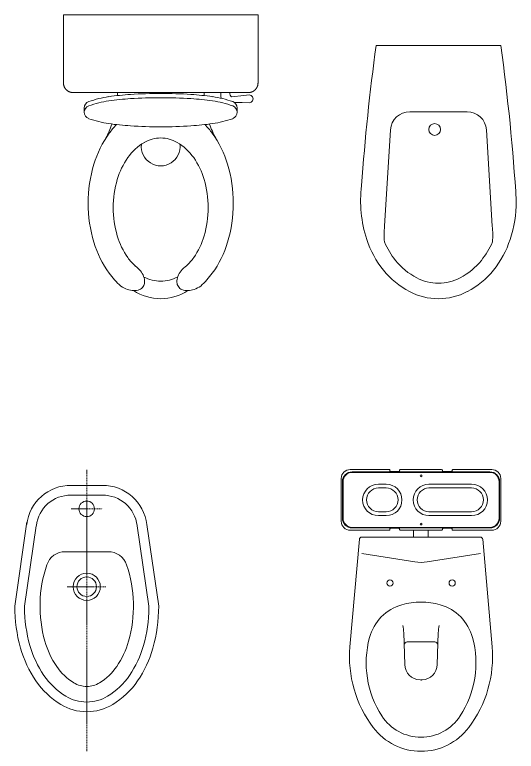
# Model space of a CAD drawing. Header units: centimetres. Extents: x 13148 to 13661, y 4640 to 5371.
# Drawn here: x 13507.2 to 13636.1, y 5181.7 to 5370.9 of the extents above; entities that cross this region are included whole.
import ezdxf

# ---------------------------------------------------------------- set-up
doc = ezdxf.new("R2010")
doc.units = ezdxf.units.CM
doc.header["$LTSCALE"] = 2.54
doc.linetypes.add('STYLE_01', pattern=[0.1, 0.05, -0.025, 0.0005, -0.0245])
doc.layers.get('0').update_dxf_attribs({"lineweight": 18})

# ---------------------------------------------------------------- blocks, each defined once
blk = doc.blocks.new('Group-3')
for p, q in [((713.1, 170.52), (681.1, 170.52)), ((704.46, 153.52), (689.74, 153.52)), ((684.76, 148.89), (683.26, 124.12)), ((709.45, 148.89), (710.94, 124.12))]:
    blk.add_line(p, q)
blk.add_circle((696.12, 148.97), 1.52)
for centre, radius, start, end in [((1195.25, 98.91), 519.12, 172.0704, 176.0628), ((198.95, 98.91), 519.12, 3.4916, 7.9296), ((689.74, 148.52), 5, 90, 175.7485), ((704.46, 148.52), 5, 4.2515, 90), ((708.26, 130.52), 31.16, 172.5713, 198.3337), ((685.94, 130.52), 31.16, 341.6663, 0), ((706.44, 121.78), 23.3, 174.2352, 184.1304), ((687.76, 121.78), 23.3, 355.8696, 5.7648), ((702.79, 128.71), 25.4, 198.3337, 218.6598), ((702.79, 128.71), 21.4, 203.7347, 218.6598), ((691.41, 128.71), 21.4, 321.3402, 336.2653), ((691.41, 128.71), 25.4, 321.3402, 341.6663), ((699.32, 125.93), 16.95, 218.6598, 242.6264), ((694.89, 125.93), 16.95, 297.3736, 321.3402), ((699.32, 125.93), 20.95, 218.6598, 242.6264), ((694.89, 125.93), 20.95, 297.3736, 321.3402), ((697.1, 121.65), 12.13, 242.6264, 270), ((697.1, 121.65), 12.13, 270, 297.3736), ((697.1, 121.65), 16.13, 242.6264, 270), ((697.1, 121.65), 16.13, 270, 297.3736)]:
    blk.add_arc(centre, radius, start, end)
blk = doc.blocks.new('Group-5')
at = {"linetype": 'STYLE_01'}
for p, q in [((606.7, 61.6), (606.7, -10.69)), ((602.72, 51.56), (610.67, 51.56)), ((601.7, 31.56), (611.7, 31.56))]:
    blk.add_line(p, q, dxfattribs=at)
for p, q in [((602.72, 57.56), (610.67, 57.56)), ((602.69, 55.06), (610.7, 55.06)), ((588.2, 26.56), (591.35, 48.26)), ((625.2, 26.56), (622.15, 47.56)), ((590.72, 26.53), (593.72, 47.2)), ((622.66, 26.61), (619.67, 47.2)), ((601.18, 40.56), (612.22, 40.56))]:
    blk.add_line(p, q)
for centre, radius in [((606.7, 51.56), 2), ((606.7, 31.56), 3.5), ((606.7, 31.56), 2.5)]:
    blk.add_circle(centre, radius)
for centre, radius, start, end in [((602.49, 46.27), 11.29, 88.8085, 173.595), ((610.91, 46.27), 11.29, 6.405, 91.1915), ((602.49, 46.27), 8.79, 88.6497, 173.595), ((610.91, 46.27), 8.79, 6.405, 91.3503), ((601.18, 35.56), 5, 90, 161.2983), ((612.22, 35.56), 5, 18.7017, 90), ((627.77, 26.56), 33.07, 161.2983, 195.7875), ((585.63, 26.56), 33.07, 344.2125, 18.7017), ((627.77, 26.56), 39.57, 180, 195.7875), ((592.7, 26.25), 2, 171.7406, 180.5149), ((619.69, 26.18), 3, 359.357, 8.2594), ((620.7, 26.25), 2, 359.4851, 8.2594), ((585.63, 26.56), 39.57, 344.2125, 0), ((627.77, 26.56), 37.07, 180.5149, 195.7875), ((585.63, 26.56), 37.07, 344.2125, 359.357), ((617.4, 23.63), 22.29, 195.7875, 214.3169), ((596, 23.63), 22.29, 325.6831, 344.2125), ((617.4, 23.63), 28.79, 195.7875, 214.3169), ((617.4, 23.63), 26.29, 195.7875, 214.3169), ((596, 23.63), 26.29, 325.6831, 344.2125), ((596, 23.63), 28.79, 325.6831, 344.2125), ((610.84, 19.15), 14.35, 214.3169, 238.7493), ((602.56, 19.15), 14.35, 301.2507, 325.6831), ((610.84, 19.15), 18.35, 214.3169, 238.7493), ((602.56, 19.15), 18.35, 301.2507, 325.6831), ((610.84, 19.15), 20.85, 214.3169, 238.7493), ((606.7, 12.33), 6.37, 238.7493, 270), ((606.7, 12.33), 6.37, 270, 301.2507), ((602.56, 19.15), 20.85, 301.2507, 325.6831), ((606.7, 12.33), 10.37, 238.7493, 270), ((606.7, 12.33), 10.37, 270, 301.2507), ((606.7, 12.33), 12.87, 238.7493, 270), ((606.7, 12.33), 12.87, 270, 301.2507)]:
    blk.add_arc(centre, radius, start, end)
blk = doc.blocks.new('Group-6')
for p, q in [((674.42, 61.66), (684.42, 61.66)), ((710.32, 61.06), (674.92, 61.06)), ((710.32, 60.91), (674.92, 60.91)), ((684.81, 61.16), (686.93, 61.16)), ((687.32, 61.66), (697.92, 61.66)), ((698.12, 61.46), (698.12, 61.36)), ((698.32, 61.16), (700.42, 61.16)), ((700.62, 61.46), (700.62, 61.36)), ((700.82, 61.66), (710.82, 61.66)), ((672.12, 59.36), (672.12, 48.36)), ((713.12, 59.36), (713.12, 48.36)), ((672.42, 49.16), (672.42, 58.56)), ((672.57, 49.16), (672.57, 58.56)), ((681.67, 57.91), (683.67, 57.91)), ((681.67, 56.91), (683.67, 56.91)), ((705.62, 57.91), (694.67, 57.91)), ((705.62, 56.91), (694.67, 56.91)), ((712.67, 49.16), (712.67, 58.56)), ((712.82, 49.16), (712.82, 58.56)), ((681.67, 50.81), (683.67, 50.81)), ((681.67, 49.81), (683.67, 49.81)), ((705.62, 50.81), (694.67, 50.81)), ((705.62, 49.81), (694.67, 49.81)), ((674.42, 46.06), (684.42, 46.06)), ((710.32, 46.81), (674.92, 46.81)), ((710.32, 46.66), (674.92, 46.66)), ((684.81, 46.56), (686.93, 46.56)), ((687.32, 46.06), (697.92, 46.06)), ((690.65, 44.31), (690.65, 46.06)), ((694.45, 44.31), (694.45, 46.06)), ((698.31, 46.56), (700.42, 46.56)), ((700.81, 46.06), (710.82, 46.06)), ((676.77, 43.76), (674.36, 16.16)), ((707.87, 44.31), (677.37, 44.31)), ((708.47, 43.76), (710.88, 16.16)), ((677.37, 40.11), (691.05, 37.93)), ((707.87, 40.11), (694.19, 37.93)), ((688.47, 11.61), (688.19, 19.73)), ((696.77, 11.61), (697.06, 19.73)), ((692.62, 17.41), (689.1, 17.41)), ((692.62, 17.41), (696.15, 17.41))]:
    blk.add_line(p, q)
for centre, radius in [((692.62, 60.06), 0.25), ((692.62, 47.66), 0.25), ((684.62, 32.51), 0.8), ((700.62, 32.51), 0.8)]:
    blk.add_circle(centre, radius)
for centre, radius, start, end in [((674.42, 59.36), 2.3, 90, 180), ((674.92, 58.56), 2.5, 90, 180), ((674.92, 58.56), 2.35, 90, 180), ((684.42, 61.46), 0.2, 345.5225, 90), ((684.81, 61.36), 0.2, 165.5225, 270), ((686.93, 61.36), 0.2, 270, 14.4775), ((687.32, 61.46), 0.2, 90, 194.4775), ((697.92, 61.46), 0.2, 0, 90), ((698.32, 61.36), 0.2, 180, 270), ((700.42, 61.36), 0.2, 270, 0), ((700.82, 61.46), 0.2, 90, 180), ((710.32, 58.56), 2.5, 0, 90), ((710.32, 58.56), 2.35, 0, 90), ((710.82, 59.36), 2.3, 0, 90), ((681.67, 53.86), 4.05, 90, 270), ((681.67, 53.86), 3.05, 90, 270), ((683.67, 53.86), 4.05, 270, 90), ((683.67, 53.86), 3.05, 270, 90), ((694.67, 53.86), 4.05, 90, 270), ((694.67, 53.86), 3.05, 90, 270), ((705.62, 53.86), 4.05, 270, 90), ((705.62, 53.86), 3.05, 270, 90), ((674.42, 48.36), 2.3, 180, 270), ((674.92, 49.16), 2.5, 180, 270), ((674.92, 49.16), 2.35, 180, 270), ((710.32, 49.16), 2.5, 270, 0), ((710.32, 49.16), 2.35, 270, 0), ((710.82, 48.36), 2.3, 270, 0), ((684.42, 46.26), 0.2, 270, 14.4775), ((684.81, 46.36), 0.2, 90, 194.4775), ((686.93, 46.36), 0.2, 345.5225, 90), ((687.32, 46.26), 0.2, 165.5225, 270), ((697.92, 46.26), 0.2, 270, 14.4775), ((698.31, 46.36), 0.2, 90, 194.4775), ((700.42, 46.36), 0.2, 345.5225, 90), ((700.81, 46.26), 0.2, 165.5225, 270), ((677.37, 43.71), 0.6, 90, 175), ((707.87, 43.71), 0.6, 5, 90), ((692.62, 47.81), 10, 260.9622, 279.0378), ((690.97, 15.38), 12, 105.9812, 164.9134), ((692.62, 9.61), 18, 90, 105.9812), ((692.62, 9.61), 18, 74.0188, 90), ((694.27, 15.38), 12, 15.0866, 74.0188), ((679.19, 19.42), 9, 2, 14.0936), ((706.05, 19.42), 9, 165.9064, 178), ((703.52, 12), 25, 164.9134, 213.022), ((689.1, 16.61), 0.8, 90, 182), ((696.15, 16.61), 0.8, 358, 90), ((681.72, 12), 25, 326.978, 15.0866), ((704.24, 13.55), 30, 175, 217.2408), ((681, 13.55), 30, 322.7592, 5), ((692.47, 11.61), 4, 180, 268.518), ((692.77, 11.61), 4, 271.482, 0), ((692.62, 17.41), 9.8, 268.518, 270), ((692.62, 17.41), 9.8, 270, 271.482), ((692.62, 4.91), 12, 213.022, 270), ((692.62, 4.91), 12, 270, 326.978), ((692.62, 4.71), 15.4, 217.2408, 270), ((692.62, 4.71), 15.4, 270, 322.7592)]:
    blk.add_arc(centre, radius, start, end)
blk = doc.blocks.new('Group-8')
for p, q in [((643.95, 157.32), (647.11, 157.71)), ((647.11, 157.71), (648.44, 157.84)), ((644.66, 155.89), (646.69, 155.86)), ((646.69, 155.86), (648.44, 155.84)), ((606.07, 153.39), (606.07, 154.47)), ((645.39, 153.39), (645.39, 154.47))]:
    blk.add_line(p, q)
for centre, radius, start, end in [((616.35, 130.27), 27.41, 98.3167, 109.4387), ((621.95, 91.98), 66.1, 93.4651, 98.3167), ((588.27, 158.94), 26.35, 357.2565, 358.9015), ((625.73, 29.61), 128.6, 90, 93.4651), ((625.73, 28.52), 128.6, 90, 93.4651), ((625.73, 29.61), 128.6, 86.5349, 90), ((625.73, 28.52), 128.6, 86.5349, 90), ((629.5, 91.98), 66.1, 81.6833, 86.5349), ((663.19, 158.94), 26.35, 181.0985, 182.7435), ((635.1, 130.27), 27.41, 70.5613, 81.6833), ((643.13, 157.88), 2, 163.8562, 207.3956), ((644.58, 158.2), 1.08, 167.4532, 234.2509), ((648.47, 156.84), 1, 268.2399, 91.7601), ((607.81, 154.47), 1.74, 109.4387, 180), ((616.35, 129.18), 27.41, 98.3167, 109.4387), ((621.95, 90.9), 66.1, 93.4651, 98.3167), ((629.5, 90.9), 66.1, 81.6833, 86.5349), ((635.1, 129.18), 27.41, 70.5613, 81.6833), ((643.64, 154.47), 1.74, 0, 70.5613), ((607.81, 153.39), 1.74, 109.4387, 180), ((607.81, 153.39), 1.74, 180, 250.5613), ((643.64, 153.39), 1.74, 0, 70.5613), ((643.64, 153.39), 1.74, 289.4387, 360), ((616.35, 177.59), 27.41, 250.5613, 261.6833), ((635.1, 177.59), 27.41, 278.3167, 289.4387), ((588.27, 158.94), 26.35, 332.367, 341.0028), ((621.95, 215.88), 66.1, 261.6833, 266.5349), ((628.91, 136.06), 20.31, 135.8217, 144.0069), ((625.73, 278.25), 128.6, 266.5349, 270), ((625.73, 278.25), 128.6, 270, 273.4651), ((629.5, 215.88), 66.1, 273.4651, 278.3167), ((622.54, 136.06), 20.31, 35.9931, 44.1783), ((663.19, 158.94), 26.35, 198.9972, 207.633), ((633.94, 132.41), 26.52, 144.0069, 163.2551), ((617.52, 132.41), 26.52, 16.7449, 35.9931), ((628.41, 133.86), 13.65, 120.3588, 144.733), ((625.73, 138.43), 8.35, 90, 120.3588), ((625.73, 138.43), 8.35, 59.6412, 90), ((623.05, 133.86), 13.65, 35.267, 59.6412), ((625.73, 144.62), 5, 173.6969, 6.3031), ((641.87, 130.02), 34.8, 163.2551, 180), ((632.64, 130.86), 18.84, 144.733, 163.6736), ((618.81, 130.86), 18.84, 16.3264, 35.267), ((609.58, 130.02), 34.8, 0, 16.7449), ((639.33, 128.9), 25.81, 163.6736, 180), ((612.12, 128.9), 25.81, 360, 16.3264), ((641.87, 130.02), 34.8, 180, 196.7449), ((639.33, 128.9), 25.81, 180, 196.3264), ((612.12, 128.9), 25.81, 343.6736, 0), ((609.58, 130.02), 34.8, 343.2551, 360), ((632.64, 126.94), 18.84, 196.3264, 215.267), ((618.81, 126.94), 18.84, 324.733, 343.6736), ((633.94, 127.64), 26.52, 196.7449, 215.9931), ((617.52, 127.64), 26.52, 324.0069, 343.2551), ((628.41, 123.95), 13.65, 215.267, 227.0639), ((623.05, 123.95), 13.65, 312.9361, 324.733), ((614.99, 108.1), 7.16, 39.4989, 54.8759), ((636.47, 108.1), 7.16, 125.1241, 140.5011), ((628.91, 123.99), 20.31, 215.9931, 228.5235), ((616.56, 109.39), 5.12, 21.294, 39.4989), ((634.89, 109.39), 5.12, 140.5011, 158.706), ((622.54, 123.99), 20.31, 311.4765, 324.0069), ((619.43, 109.85), 2.15, 324.8759, 356.8347), ((617.95, 109.94), 3.63, 356.8347, 21.294), ((625.73, 119.37), 9.35, 242.3818, 270), ((625.73, 119.37), 9.35, 242.3818, 270), ((625.73, 119.37), 9.35, 270, 297.6182), ((625.73, 119.37), 9.35, 270, 297.6182), ((633.5, 109.94), 3.63, 158.706, 183.1653), ((632.02, 109.85), 2.15, 183.1653, 215.1241), ((619.58, 114.63), 7.16, 234.8759, 250.2529), ((618.89, 112.71), 5.12, 250.2529, 268.4578), ((618.85, 111.22), 3.63, 268.4578, 292.9171), ((619.43, 109.85), 2.15, 292.9171, 324.8759), ((632.02, 109.85), 2.15, 215.1241, 247.0829), ((632.6, 111.22), 3.63, 247.0829, 271.5422), ((632.56, 112.71), 5.12, 271.5422, 289.7471), ((631.87, 114.63), 7.16, 289.7471, 305.1241), ((625.73, 118.4), 12.88, 237.0882, 270), ((625.73, 118.4), 12.88, 237.0882, 270), ((625.73, 118.4), 12.88, 270, 302.9118), ((625.73, 118.4), 12.88, 270, 302.9118)]:
    blk.add_arc(centre, radius, start, end)
for points in [[(600.73, 178.43), (600.73, 160.93), (600.73, 160.93, 4.5), (600.73, 178.43, 4.5)], [(650.73, 178.43), (600.73, 178.43), (600.73, 178.43, 4.5), (650.73, 178.43, 4.5)], [(650.73, 160.93), (650.73, 178.43), (650.73, 178.43, 4.5), (650.73, 160.93, 4.5)], [(600.73, 160.93), (600.73, 160.93, 4.5), (600.73, 160.87, 4.5), (600.73, 160.87)], [(600.73, 160.87), (600.73, 160.87, 4.5), (600.73, 160.81, 4.5), (600.73, 160.81)], [(600.73, 160.81), (600.73, 160.81, 4.5), (600.73, 160.75, 4.5), (600.73, 160.75)], [(650.72, 160.81), (650.72, 160.81, 4.5), (650.73, 160.87, 4.5), (650.73, 160.87)], [(650.72, 160.75), (650.72, 160.75, 4.5), (650.72, 160.81, 4.5), (650.72, 160.81)], [(650.73, 160.87), (650.73, 160.87, 4.5), (650.73, 160.93, 4.5), (650.73, 160.93)], [(600.73, 160.75), (600.73, 160.75, 4.5), (600.74, 160.69, 4.5), (600.74, 160.69)], [(600.74, 160.69), (600.74, 160.69, 4.5), (600.75, 160.62, 4.5), (600.75, 160.62)], [(600.75, 160.62), (600.75, 160.62, 4.5), (600.75, 160.56, 4.5), (600.75, 160.56)], [(600.75, 160.56), (600.75, 160.56, 4.5), (600.76, 160.5, 4.5), (600.76, 160.5)], [(600.76, 160.5), (600.76, 160.5, 4.5), (600.77, 160.44, 4.5), (600.77, 160.44)], [(600.77, 160.44), (600.77, 160.44, 4.5), (600.79, 160.38, 4.5), (600.79, 160.38)], [(600.79, 160.38), (600.79, 160.38, 4.5), (600.8, 160.32, 4.5), (600.8, 160.32)], [(600.8, 160.32), (600.8, 160.32, 4.5), (600.82, 160.26, 4.5), (600.82, 160.26)], [(600.82, 160.26), (600.82, 160.26, 4.5), (600.83, 160.2, 4.5), (600.83, 160.2)], [(600.83, 160.2), (600.83, 160.2, 4.5), (600.85, 160.15, 4.5), (600.85, 160.15)], [(600.85, 160.15), (600.85, 160.15, 4.5), (600.87, 160.09, 4.5), (600.87, 160.09)], [(600.87, 160.09), (600.87, 160.09, 4.5), (600.89, 160.03, 4.5), (600.89, 160.03)], [(600.89, 160.03), (600.89, 160.03, 4.5), (600.92, 159.97, 4.5), (600.92, 159.97)], [(600.92, 159.97), (600.92, 159.97, 4.5), (600.94, 159.92, 4.5), (600.94, 159.92)], [(600.94, 159.92), (600.94, 159.92, 4.5), (600.97, 159.86, 4.5), (600.97, 159.86)], [(600.97, 159.86), (600.97, 159.86, 4.5), (600.99, 159.81, 4.5), (600.99, 159.81)], [(600.99, 159.81), (600.99, 159.81, 4.5), (601.02, 159.75, 4.5), (601.02, 159.75)], [(601.02, 159.75), (601.02, 159.75, 4.5), (601.05, 159.7, 4.5), (601.05, 159.7)], [(601.05, 159.7), (601.05, 159.7, 4.5), (601.08, 159.65, 4.5), (601.08, 159.65)], [(601.08, 159.65), (601.08, 159.65, 4.5), (601.11, 159.59, 4.5), (601.11, 159.59)], [(601.11, 159.59), (601.11, 159.59, 4.5), (601.15, 159.54, 4.5), (601.15, 159.54)], [(601.15, 159.54), (601.15, 159.54, 4.5), (601.18, 159.49, 4.5), (601.18, 159.49)], [(601.18, 159.49), (601.18, 159.49, 4.5), (601.22, 159.44, 4.5), (601.22, 159.44)], [(601.22, 159.44), (601.22, 159.44, 4.5), (601.26, 159.39, 4.5), (601.26, 159.39)], [(601.26, 159.39), (601.26, 159.39, 4.5), (601.29, 159.34, 4.5), (601.29, 159.34)], [(601.29, 159.34), (601.29, 159.34, 4.5), (601.33, 159.3, 4.5), (601.33, 159.3)], [(601.33, 159.3), (601.33, 159.3, 4.5), (601.37, 159.25, 4.5), (601.37, 159.25)], [(601.37, 159.25), (601.37, 159.25, 4.5), (601.42, 159.21, 4.5), (601.42, 159.21)], [(601.42, 159.21), (601.42, 159.21, 4.5), (601.46, 159.16, 4.5), (601.46, 159.16)], [(601.46, 159.16), (601.46, 159.16, 4.5), (601.5, 159.12, 4.5), (601.5, 159.12)], [(601.5, 159.12), (601.5, 159.12, 4.5), (601.55, 159.08, 4.5), (601.55, 159.08)], [(601.55, 159.08), (601.55, 159.08, 4.5), (601.59, 159.04, 4.5), (601.59, 159.04)], [(601.59, 159.04), (601.59, 159.04, 4.5), (601.64, 159, 4.5), (601.64, 159)], [(601.64, 159), (601.64, 159, 4.5), (601.69, 158.96, 4.5), (601.69, 158.96)], [(601.69, 158.96), (601.69, 158.96, 4.5), (601.74, 158.92, 4.5), (601.74, 158.92)], [(601.74, 158.92), (601.74, 158.92, 4.5), (601.79, 158.89, 4.5), (601.79, 158.89)], [(601.79, 158.89), (601.79, 158.89, 4.5), (601.84, 158.85, 4.5), (601.84, 158.85)], [(649.62, 158.85), (649.62, 158.85, 4.5), (649.67, 158.89, 4.5), (649.67, 158.89)], [(649.67, 158.89), (649.67, 158.89, 4.5), (649.72, 158.92, 4.5), (649.72, 158.92)], [(649.72, 158.92), (649.72, 158.92, 4.5), (649.76, 158.96, 4.5), (649.76, 158.96)], [(649.76, 158.96), (649.76, 158.96, 4.5), (649.81, 159, 4.5), (649.81, 159)], [(649.81, 159), (649.81, 159, 4.5), (649.86, 159.04, 4.5), (649.86, 159.04)], [(649.86, 159.04), (649.86, 159.04, 4.5), (649.91, 159.08, 4.5), (649.91, 159.08)], [(649.91, 159.08), (649.91, 159.08, 4.5), (649.95, 159.12, 4.5), (649.95, 159.12)], [(649.95, 159.12), (649.95, 159.12, 4.5), (649.99, 159.16, 4.5), (649.99, 159.16)], [(649.99, 159.16), (649.99, 159.16, 4.5), (650.04, 159.21, 4.5), (650.04, 159.21)], [(650.04, 159.21), (650.04, 159.21, 4.5), (650.08, 159.25, 4.5), (650.08, 159.25)], [(650.08, 159.25), (650.08, 159.25, 4.5), (650.12, 159.3, 4.5), (650.12, 159.3)], [(650.12, 159.3), (650.12, 159.3, 4.5), (650.16, 159.34, 4.5), (650.16, 159.34)], [(650.16, 159.34), (650.16, 159.34, 4.5), (650.2, 159.39, 4.5), (650.2, 159.39)], [(650.2, 159.39), (650.2, 159.39, 4.5), (650.23, 159.44, 4.5), (650.23, 159.44)], [(650.23, 159.44), (650.23, 159.44, 4.5), (650.27, 159.49, 4.5), (650.27, 159.49)], [(650.27, 159.49), (650.27, 159.49, 4.5), (650.31, 159.54, 4.5), (650.31, 159.54)], [(650.31, 159.54), (650.31, 159.54, 4.5), (650.34, 159.59, 4.5), (650.34, 159.59)], [(650.34, 159.59), (650.34, 159.59, 4.5), (650.37, 159.65, 4.5), (650.37, 159.65)], [(650.37, 159.65), (650.37, 159.65, 4.5), (650.4, 159.7, 4.5), (650.4, 159.7)], [(650.4, 159.7), (650.4, 159.7, 4.5), (650.43, 159.75, 4.5), (650.43, 159.75)], [(650.43, 159.75), (650.43, 159.75, 4.5), (650.46, 159.81, 4.5), (650.46, 159.81)], [(650.46, 159.81), (650.46, 159.81, 4.5), (650.49, 159.86, 4.5), (650.49, 159.86)], [(650.49, 159.86), (650.49, 159.86, 4.5), (650.51, 159.92, 4.5), (650.51, 159.92)], [(650.51, 159.92), (650.51, 159.92, 4.5), (650.54, 159.97, 4.5), (650.54, 159.97)], [(650.54, 159.97), (650.54, 159.97, 4.5), (650.56, 160.03, 4.5), (650.56, 160.03)], [(650.56, 160.03), (650.56, 160.03, 4.5), (650.58, 160.09, 4.5), (650.58, 160.09)], [(650.58, 160.09), (650.58, 160.09, 4.5), (650.6, 160.15, 4.5), (650.6, 160.15)], [(650.6, 160.15), (650.6, 160.15, 4.5), (650.62, 160.2, 4.5), (650.62, 160.2)], [(650.62, 160.2), (650.62, 160.2, 4.5), (650.64, 160.26, 4.5), (650.64, 160.26)], [(650.64, 160.26), (650.64, 160.26, 4.5), (650.65, 160.32, 4.5), (650.65, 160.32)], [(650.65, 160.32), (650.65, 160.32, 4.5), (650.67, 160.38, 4.5), (650.67, 160.38)], [(650.67, 160.38), (650.67, 160.38, 4.5), (650.68, 160.44, 4.5), (650.68, 160.44)], [(650.68, 160.44), (650.68, 160.44, 4.5), (650.69, 160.5, 4.5), (650.69, 160.5)], [(650.69, 160.5), (650.69, 160.5, 4.5), (650.7, 160.56, 4.5), (650.7, 160.56)], [(650.7, 160.56), (650.7, 160.56, 4.5), (650.71, 160.62, 4.5), (650.71, 160.62)], [(650.71, 160.69), (650.71, 160.69, 4.5), (650.72, 160.75, 4.5), (650.72, 160.75)], [(650.71, 160.62), (650.71, 160.62, 4.5), (650.71, 160.69, 4.5), (650.71, 160.69)], [(601.84, 158.85), (601.84, 158.85, 4.5), (601.89, 158.82, 4.5), (601.89, 158.82)], [(601.89, 158.82), (601.89, 158.82, 4.5), (601.94, 158.79, 4.5), (601.94, 158.79)], [(601.94, 158.79), (601.94, 158.79, 4.5), (601.99, 158.76, 4.5), (601.99, 158.76)], [(601.99, 158.76), (601.99, 158.76, 4.5), (602.05, 158.73, 4.5), (602.05, 158.73)], [(602.05, 158.73), (602.05, 158.73, 4.5), (602.1, 158.7, 4.5), (602.1, 158.7)], [(602.1, 158.7), (602.1, 158.7, 4.5), (602.16, 158.67, 4.5), (602.16, 158.67)], [(602.16, 158.67), (602.16, 158.67, 4.5), (602.21, 158.64, 4.5), (602.21, 158.64)], [(602.21, 158.64), (602.21, 158.64, 4.5), (602.27, 158.62, 4.5), (602.27, 158.62)], [(602.27, 158.62), (602.27, 158.62, 4.5), (602.33, 158.6, 4.5), (602.33, 158.6)], [(602.33, 158.6), (602.33, 158.6, 4.5), (602.38, 158.58, 4.5), (602.38, 158.58)], [(602.38, 158.58), (602.38, 158.58, 4.5), (602.44, 158.56, 4.5), (602.44, 158.56)], [(602.44, 158.56), (602.44, 158.56, 4.5), (602.5, 158.54, 4.5), (602.5, 158.54)], [(602.5, 158.54), (602.5, 158.54, 4.5), (602.56, 158.52, 4.5), (602.56, 158.52)], [(602.56, 158.52), (602.56, 158.52, 4.5), (602.62, 158.51, 4.5), (602.62, 158.51)], [(602.62, 158.51), (602.62, 158.51, 4.5), (602.68, 158.49, 4.5), (602.68, 158.49)], [(602.68, 158.49), (602.68, 158.49, 4.5), (602.74, 158.48, 4.5), (602.74, 158.48)], [(602.74, 158.48), (602.74, 158.48, 4.5), (602.8, 158.47, 4.5), (602.8, 158.47)], [(602.8, 158.47), (602.8, 158.47, 4.5), (602.86, 158.46, 4.5), (602.86, 158.46)], [(602.86, 158.46), (602.86, 158.46, 4.5), (602.92, 158.45, 4.5), (602.92, 158.45)], [(602.92, 158.45), (602.92, 158.45, 4.5), (602.98, 158.44, 4.5), (602.98, 158.44)], [(602.98, 158.44), (602.98, 158.44, 4.5), (603.04, 158.44, 4.5), (603.04, 158.44)], [(603.04, 158.44), (603.04, 158.44, 4.5), (603.1, 158.43, 4.5), (603.1, 158.43)], [(603.1, 158.43), (603.1, 158.43, 4.5), (603.17, 158.43, 4.5), (603.17, 158.43)], [(603.17, 158.43), (603.17, 158.43, 4.5), (603.23, 158.43, 4.5), (603.23, 158.43)], [(603.23, 158.43), (648.23, 158.43), (648.23, 158.43, 4.5), (603.23, 158.43, 4.5)], [(648.23, 158.43), (648.23, 158.43, 4.5), (648.29, 158.43, 4.5), (648.29, 158.43)], [(648.29, 158.43), (648.29, 158.43, 4.5), (648.35, 158.43, 4.5), (648.35, 158.43)], [(648.35, 158.43), (648.35, 158.43, 4.5), (648.41, 158.44, 4.5), (648.41, 158.44)], [(648.41, 158.44), (648.41, 158.44, 4.5), (648.47, 158.44, 4.5), (648.47, 158.44)], [(648.47, 158.44), (648.47, 158.44, 4.5), (648.53, 158.45, 4.5), (648.53, 158.45)], [(648.53, 158.45), (648.53, 158.45, 4.5), (648.59, 158.46, 4.5), (648.59, 158.46)], [(648.59, 158.46), (648.59, 158.46, 4.5), (648.65, 158.47, 4.5), (648.65, 158.47)], [(648.65, 158.47), (648.65, 158.47, 4.5), (648.71, 158.48, 4.5), (648.71, 158.48)], [(648.71, 158.48), (648.71, 158.48, 4.5), (648.77, 158.49, 4.5), (648.77, 158.49)], [(648.77, 158.49), (648.77, 158.49, 4.5), (648.83, 158.51, 4.5), (648.83, 158.51)], [(648.83, 158.51), (648.83, 158.51, 4.5), (648.89, 158.52, 4.5), (648.89, 158.52)], [(648.89, 158.52), (648.89, 158.52, 4.5), (648.95, 158.54, 4.5), (648.95, 158.54)], [(648.95, 158.54), (648.95, 158.54, 4.5), (649.01, 158.56, 4.5), (649.01, 158.56)], [(649.01, 158.56), (649.01, 158.56, 4.5), (649.07, 158.58, 4.5), (649.07, 158.58)], [(649.07, 158.58), (649.07, 158.58, 4.5), (649.13, 158.6, 4.5), (649.13, 158.6)], [(649.13, 158.6), (649.13, 158.6, 4.5), (649.18, 158.62, 4.5), (649.18, 158.62)], [(649.18, 158.62), (649.18, 158.62, 4.5), (649.24, 158.64, 4.5), (649.24, 158.64)], [(649.24, 158.64), (649.24, 158.64, 4.5), (649.3, 158.67, 4.5), (649.3, 158.67)], [(649.3, 158.67), (649.3, 158.67, 4.5), (649.35, 158.7, 4.5), (649.35, 158.7)], [(649.35, 158.7), (649.35, 158.7, 4.5), (649.41, 158.73, 4.5), (649.41, 158.73)], [(649.41, 158.73), (649.41, 158.73, 4.5), (649.46, 158.76, 4.5), (649.46, 158.76)], [(649.46, 158.76), (649.46, 158.76, 4.5), (649.51, 158.79, 4.5), (649.51, 158.79)], [(649.51, 158.79), (649.51, 158.79, 4.5), (649.56, 158.82, 4.5), (649.56, 158.82)], [(649.56, 158.82), (649.56, 158.82, 4.5), (649.62, 158.85, 4.5), (649.62, 158.85)]]:
    blk.add_3dface(points)

msp = doc.modelspace()

# ---------------------------------------------------------------- block references
for name in ['Group-8', 'Group-3', 'Group-5', 'Group-6']:
    msp.add_blockref(name, (12919, 5192.43))

doc.saveas('drawing.dxf')
